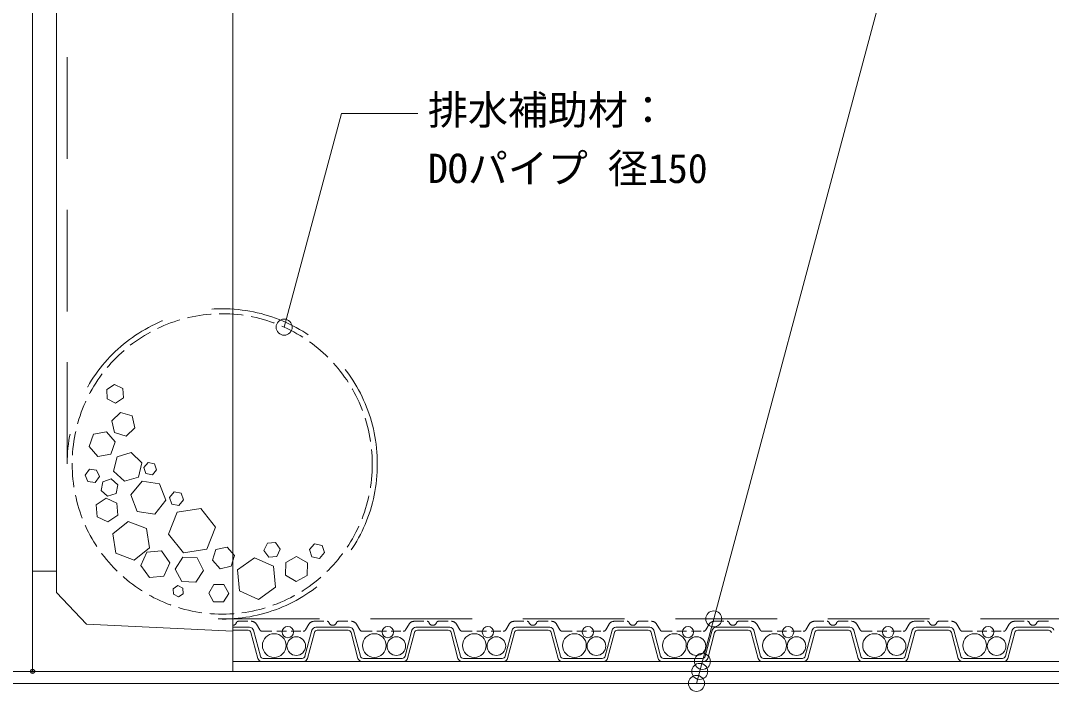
# Model space of a CAD drawing. Units: millimetres, scale not verified. Extents: x -1485 to 1485, y -1050 to 1050.
# Drawn here: x -219 to 296, y -433 to -98 of the extents above; entities that cross this region are included whole.
import ezdxf
from ezdxf.enums import TextEntityAlignment as Align

# ---------------------------------------------------------------- set-up
doc = ezdxf.new("R2010")
doc.units = ezdxf.units.MM
doc.header["$LTSCALE"] = 4
doc.header["$PDMODE"] = 32
doc.header["$PDSIZE"] = 2
for name, pattern in [('DASHED1', [1.8, 1.2, -0.6]), ('DASHED3', [4, 3, -1]), ('USER1', [19.05, 12.7, -6.35])]:
    doc.linetypes.add(name, pattern=pattern)
for name, color, linetype, lineweight in [('0-0_0', 6, 'Continuous', 18), ('0-3_KUTAI', 3, 'Continuous', 18), ('0-4_BOUSUI', 1, 'Continuous', 18), ('0-6_buhin', 2, 'Continuous', 18), ('0-7_tensen', 7, 'USER1', 18), ('0-8_sunpo', 7, 'Continuous', 18), ('0-9_MOJI', 7, 'Continuous', 18), ('0-B_FD-L', 8, 'Continuous', 18)]:
    doc.layers.add(name, color=color, linetype=linetype, lineweight=lineweight)
doc.layers.add('0-1_DEFPOINTS', color=7, linetype='Continuous')
doc.styles.add('ＭＳ ゴシック', font='')
doc.styles.get('ＭＳ ゴシック').set_extended_font_data('MS Gothic')

# ---------------------------------------------------------------- blocks, each defined once
blk = doc.blocks.new('_Dot')
at = {"layer": '0-0_0', "color": 7}
for p, q in [((-0.5, 0), (-1, 0)), ((0.25, 0), (-0.25, 0))]:
    blk.add_line(p, q, dxfattribs=at)
blk.add_circle((0, 0), 0.25, dxfattribs=at)
blk = doc.blocks.new('D5')
at = {"layer": '0-1_DEFPOINTS'}
for p in [(1250.718, 1077.312), (1277.372, 1077.312), (1271.872, 627.312)]:
    blk.add_point(p, dxfattribs=at)
at = {"layer": '0-8_sunpo'}
for p, q in [((1276.872, 1077.312), (1240.718, 1077.312)), ((1250.718, 635.312), (1250.718, 1069.312)), ((1271.372, 627.312), (1240.718, 627.312))]:
    blk.add_line(p, q, dxfattribs=at)
at = {"layer": '0-8_sunpo', "xscale": 8, "yscale": 8}
for p, rotation in [((1250.718, 1077.312), 90), ((1250.718, 627.312), 270)]:
    blk.add_blockref('_Dot', p, dxfattribs=dict(at, rotation=rotation))
at = {"layer": '0-8_sunpo', "style": 'ＭＳ ゴシック'}
blk.add_text('450', height=14.66, rotation=90, dxfattribs=at).set_placement((1245.718, 770.96), align=Align.BOTTOM_LEFT)

msp = doc.modelspace()

# ---------------------------------------------------------------- linework, layer by layer
at = {"layer": '0-3_KUTAI'}
msp.add_line((-113.128, -422.688), (-113.128, -416.688), dxfattribs=at)
at = {"layer": '0-4_BOUSUI'}
for p, q in [((738.734, -422.688), (-818.078, -422.688)), ((738.734, -428.688), (-818.078, -428.688))]:
    msp.add_line(p, q, dxfattribs=at)
at = {"layer": '0-6_buhin', "color": 4}
msp.add_line((-113.128, 7.312), (-113.128, -402.688), dxfattribs=at)
at = {"layer": '0-6_buhin'}
msp.add_line((-213.128, -372.688), (-201.128, -372.688), dxfattribs=at)
for points in [[(-113.128, 7.312), (-113.128, 27.312), (-208.128, 27.312), (-213.128, 22.312), (-213.128, -422.688), (-113.128, -422.688), (-113.128, -402.688), (-186.146, -399.097), (-201.128, -383.36), (-201.128, -12.688), (-186.152, 3.163)], [(-171.697, -288.667), (-167.77, -286.151), (-167.986, -281.493), (-172.128, -279.35), (-176.055, -281.866), (-175.839, -286.525)], [(-172.199, -303.397), (-166.383, -305.145), (-161.962, -300.982), (-163.356, -295.071), (-169.172, -293.324), (-173.593, -297.487)], [(-184.876, -310.445), (-180.563, -315.439), (-174.081, -314.201), (-171.912, -307.968), (-176.226, -302.974), (-182.708, -304.212)], [(-158.454, -318.479), (-163.808, -313.398), (-170.885, -315.495), (-172.608, -322.672), (-167.254, -327.753), (-160.177, -325.656)], [(-156.454, -323.923), (-153.25, -324.52), (-151.132, -322.043), (-152.217, -318.971), (-155.421, -318.374), (-157.54, -320.851)], [(-181.181, -322.14), (-184.749, -321.748), (-186.873, -324.641), (-185.429, -327.928), (-181.861, -328.32), (-179.737, -325.426)], [(-178.925, -332.3), (-175.627, -335.266), (-171.41, -333.894), (-170.49, -329.555), (-173.787, -326.589), (-178.004, -327.962)], [(-160.807, -342.768), (-152.067, -344.137), (-146.511, -337.252), (-149.696, -328.998), (-158.436, -327.629), (-163.992, -334.514)], [(-137.65, -337.065), (-138.856, -333.709), (-142.366, -333.076), (-144.669, -335.799), (-143.462, -339.155), (-139.953, -339.788)], [(-175.478, -348.063), (-170.553, -344.685), (-171.016, -338.731), (-176.403, -336.154), (-181.329, -339.532), (-180.866, -345.486)], [(-129.072, -341.392), (-140.803, -343.146), (-145.15, -354.181), (-137.766, -363.464), (-126.035, -361.71), (-121.689, -350.675)], [(-171.443, -363.601), (-162.313, -367.093), (-154.724, -360.933), (-156.264, -351.28), (-165.394, -347.787), (-172.984, -353.948)], [(-95.136, -365.725), (-91.043, -365.346), (-89.325, -361.612), (-91.7, -358.257), (-95.793, -358.636), (-97.511, -362.37)], [(-67.24, -363.408), (-68.471, -359.763), (-72.243, -359.007), (-74.784, -361.895), (-73.553, -365.54), (-69.781, -366.296)], [(-158.972, -369.875), (-154.726, -375.799), (-147.473, -375.085), (-144.465, -368.446), (-148.71, -362.521), (-155.964, -363.236)], [(-138.598, -377.884), (-131.511, -378.22), (-127.677, -372.251), (-130.929, -365.946), (-138.016, -365.61), (-141.85, -371.579)], [(-112.143, -364.807), (-115.953, -360.598), (-121.503, -361.793), (-123.243, -367.197), (-119.434, -371.406), (-113.884, -370.211)], [(-81.337, -377.805), (-75.873, -374.747), (-75.79, -368.487), (-81.17, -365.284), (-86.634, -368.342), (-86.717, -374.603)], [(-100.159, -386.744), (-91.666, -380.637), (-92.708, -370.228), (-102.243, -365.927), (-110.736, -372.034), (-109.694, -382.443)], [(-142.686, -384.186), (-140.2, -385.472), (-137.844, -383.962), (-137.974, -381.167), (-140.459, -379.882), (-142.815, -381.391)], [(-117.654, -388.036), (-115.094, -383.736), (-117.538, -379.369), (-122.542, -379.302), (-125.102, -383.602), (-122.658, -387.969)]]:
    msp.add_lwpolyline(points, close=True, dxfattribs=at)
at = {"layer": '0-7_tensen'}
for p, q in [((-195.835, -319.095), (-195.835, -21.587)), ((-120.459, -396.488), (738.734, -396.488))]:
    msp.add_line(p, q, dxfattribs=at)
for start, end in [(0, 180), (270, 0)]:
    msp.add_arc((-118.335, -319.095), 77.5, start, end, dxfattribs=at)
at = {"layer": '0-9_MOJI'}
for p, q in [((118.671, -428.688), (353.668, 448.333)), ((-87.396, -250.774), (-58.78, -143.979)), ((-58.78, -143.979), (-20.573, -143.979))]:
    msp.add_line(p, q, dxfattribs=at)
for centre in [(-87.396, -250.774), (127.299, -396.488), (121.618, -417.688), (120.279, -422.688), (118.671, -428.688)]:
    msp.add_circle(centre, 4, dxfattribs=at)
at = {"layer": '0-B_FD-L'}
for p, q in [((-113.128, -400.688), (-104.663, -400.688)), ((-113.128, -402.188), (-105.43, -402.188)), ((-103.981, -403.3), (-100.523, -416.206)), ((-102.731, -402.17), (-99.273, -415.076)), ((-76.984, -415.076), (-73.525, -402.17)), ((-75.733, -416.206), (-72.275, -403.3)), ((-53.981, -403.3), (-50.523, -416.206)), ((-52.731, -402.17), (-49.273, -415.076)), ((-26.984, -415.076), (-23.525, -402.17)), ((-25.733, -416.206), (-22.275, -403.3)), ((-3.981, -403.3), (-0.523, -416.206)), ((-2.731, -402.17), (0.727, -415.076)), ((23.016, -415.076), (26.475, -402.17)), ((24.267, -416.206), (27.725, -403.3)), ((46.019, -403.3), (49.477, -416.206)), ((47.269, -402.17), (50.727, -415.076)), ((73.016, -415.076), (76.475, -402.17)), ((74.267, -416.206), (77.725, -403.3)), ((96.019, -403.3), (99.477, -416.206)), ((97.269, -402.17), (100.727, -415.076)), ((123.016, -415.076), (126.475, -402.17)), ((124.267, -416.206), (127.725, -403.3)), ((146.019, -403.3), (149.477, -416.206)), ((147.269, -402.17), (150.727, -415.076)), ((173.016, -415.076), (176.475, -402.17)), ((174.267, -416.206), (177.725, -403.3)), ((196.019, -403.3), (199.477, -416.206)), ((197.269, -402.17), (200.727, -415.076)), ((223.016, -415.076), (226.475, -402.17)), ((224.267, -416.206), (227.725, -403.3)), ((246.019, -403.3), (249.477, -416.206)), ((247.269, -402.17), (250.727, -415.076)), ((273.016, -415.076), (276.475, -402.17)), ((274.267, -416.206), (277.725, -403.3)), ((-97.824, -416.188), (-78.432, -416.188)), ((-47.824, -416.188), (-28.432, -416.188)), ((2.176, -416.188), (21.568, -416.188)), ((52.176, -416.188), (71.568, -416.188)), ((102.176, -416.188), (121.568, -416.188)), ((152.176, -416.188), (171.568, -416.188)), ((202.176, -416.188), (221.568, -416.188)), ((252.176, -416.188), (271.568, -416.188)), ((-98.591, -417.688), (-77.665, -417.688)), ((-48.591, -417.688), (-27.665, -417.688)), ((1.409, -417.688), (22.335, -417.688)), ((51.409, -417.688), (72.335, -417.688)), ((101.409, -417.688), (122.335, -417.688)), ((151.409, -417.688), (172.335, -417.688)), ((201.409, -417.688), (222.335, -417.688)), ((251.409, -417.688), (272.335, -417.688))]:
    msp.add_line(p, q, dxfattribs=at)
at = {"layer": '0-B_FD-L', "linetype": 'DASHED1'}
for p, q in [((-110.3, -397.688), (-103.827, -397.688)), ((-101.254, -399.144), (-99.565, -401.96)), ((-76.691, -401.96), (-75.002, -399.144)), ((-72.43, -397.688), (-65.957, -397.688)), ((-60.3, -397.688), (-53.827, -397.688)), ((-51.254, -399.144), (-49.565, -401.96)), ((-26.691, -401.96), (-25.002, -399.144)), ((-22.43, -397.688), (-15.957, -397.688)), ((-10.3, -397.688), (-3.827, -397.688)), ((-1.254, -399.144), (0.435, -401.96)), ((23.309, -401.96), (24.998, -399.144)), ((27.57, -397.688), (34.043, -397.688)), ((39.7, -397.688), (46.173, -397.688)), ((48.746, -399.144), (50.435, -401.96)), ((73.309, -401.96), (74.998, -399.144)), ((77.57, -397.688), (84.043, -397.688)), ((89.7, -397.688), (96.173, -397.688)), ((98.746, -399.144), (100.435, -401.96)), ((123.309, -401.96), (124.998, -399.144)), ((127.57, -397.688), (134.043, -397.688)), ((139.7, -397.688), (146.173, -397.688)), ((148.746, -399.144), (150.435, -401.96)), ((173.309, -401.96), (174.998, -399.144)), ((177.57, -397.688), (184.043, -397.688)), ((189.7, -397.688), (196.173, -397.688)), ((198.746, -399.144), (200.435, -401.96)), ((223.309, -401.96), (224.998, -399.144)), ((227.57, -397.688), (234.043, -397.688)), ((239.7, -397.688), (246.173, -397.688)), ((248.746, -399.144), (250.435, -401.96)), ((273.309, -401.96), (274.998, -399.144)), ((277.57, -397.688), (284.043, -397.688)), ((289.7, -397.688), (296.173, -397.688)), ((-98.279, -402.688), (-77.978, -402.688)), ((-48.279, -402.688), (-27.978, -402.688)), ((1.721, -402.688), (22.022, -402.688)), ((51.721, -402.688), (72.022, -402.688)), ((101.721, -402.688), (122.022, -402.688)), ((151.721, -402.688), (172.022, -402.688)), ((201.721, -402.688), (222.022, -402.688)), ((251.721, -402.688), (272.022, -402.688))]:
    msp.add_line(p, q, dxfattribs=at)
at = {"layer": '0-B_FD-L', "color": 6}
for p, q in [((-113.128, -417.688), (738.734, -417.688)), ((-113.128, -422.688), (738.734, -422.688))]:
    msp.add_line(p, q, dxfattribs=at)
at = {"layer": '0-B_FD-L'}
for points in [[(-71.594, -400.688), (-63.128, -400.688), (-54.663, -400.688)], [(-21.594, -400.688), (-13.128, -400.688), (-4.663, -400.688)], [(28.406, -400.688), (36.872, -400.688), (45.337, -400.688)], [(78.406, -400.688), (86.872, -400.688), (95.337, -400.688)], [(128.406, -400.688), (136.872, -400.688), (145.337, -400.688)], [(178.406, -400.688), (186.872, -400.688), (195.337, -400.688)], [(228.406, -400.688), (236.872, -400.688), (245.337, -400.688)], [(278.406, -400.688), (286.872, -400.688), (295.337, -400.688)], [(-70.826, -402.188), (-63.128, -402.188), (-55.43, -402.188)], [(-20.826, -402.188), (-13.128, -402.188), (-5.43, -402.188)], [(29.174, -402.188), (36.872, -402.188), (44.57, -402.188)], [(79.174, -402.188), (86.872, -402.188), (94.57, -402.188)], [(129.174, -402.188), (136.872, -402.188), (144.57, -402.188)], [(179.174, -402.188), (186.872, -402.188), (194.57, -402.188)], [(229.174, -402.188), (236.872, -402.188), (244.57, -402.188)], [(279.174, -402.188), (286.872, -402.188), (294.57, -402.188)]]:
    msp.add_lwpolyline(points, dxfattribs=at)
at = {"layer": '0-B_FD-L', "color": 4, "linetype": 'DASHED3'}
msp.add_circle((-118.335, -319.095), 75, dxfattribs=at)
at = {"layer": '0-B_FD-L'}
for centre, radius in [((-85.576, -403.085), 2.82), ((-35.576, -403.085), 2.82), ((14.424, -403.085), 2.82), ((64.424, -403.085), 2.82), ((114.424, -403.085), 2.82), ((164.424, -403.085), 2.82), ((214.424, -403.085), 2.82), ((264.424, -403.085), 2.82), ((-92.345, -409.789), 5.923), ((-81.346, -410.071), 4.654), ((-42.345, -409.789), 5.923), ((-31.346, -410.071), 4.654), ((7.655, -409.789), 5.923), ((18.654, -410.071), 4.654), ((57.655, -409.789), 5.923), ((68.654, -410.071), 4.654), ((107.655, -409.789), 5.923), ((118.654, -410.071), 4.654), ((157.655, -409.789), 5.923), ((168.654, -410.071), 4.654), ((207.655, -409.789), 5.923), ((218.654, -410.071), 4.654), ((257.655, -409.789), 5.923), ((268.654, -410.071), 4.654)]:
    msp.add_circle(centre, radius, dxfattribs=at)
at = {"layer": '0-B_FD-L', "linetype": 'DASHED1'}
for centre, radius, start, end in [((-113.128, -397.688), 2, 270, 340.52878), ((-110.3, -398.688), 1, 90, 160.52878), ((-103.827, -400.688), 3, 30.96376, 90), ((-72.43, -400.688), 3, 90, 149.03624), ((-65.957, -398.688), 1, 19.47122, 90), ((-63.128, -397.688), 2, 199.47122, 270), ((-63.128, -397.688), 2, 270, 340.52878), ((-60.3, -398.688), 1, 90, 160.52878), ((-53.827, -400.688), 3, 30.96376, 90), ((-22.43, -400.688), 3, 90, 149.03624), ((-15.957, -398.688), 1, 19.47122, 90), ((-13.128, -397.688), 2, 199.47122, 270), ((-13.128, -397.688), 2, 270, 340.52878), ((-10.3, -398.688), 1, 90, 160.52878), ((-3.827, -400.688), 3, 30.96376, 90), ((27.57, -400.688), 3, 90, 149.03624), ((34.043, -398.688), 1, 19.47122, 90), ((36.872, -397.688), 2, 199.47122, 270), ((36.872, -397.688), 2, 270, 340.52878), ((39.7, -398.688), 1, 90, 160.52878), ((46.173, -400.688), 3, 30.96376, 90), ((77.57, -400.688), 3, 90, 149.03624), ((84.043, -398.688), 1, 19.47122, 90), ((86.872, -397.688), 2, 199.47122, 270), ((86.872, -397.688), 2, 270, 340.52878), ((89.7, -398.688), 1, 90, 160.52878), ((96.173, -400.688), 3, 30.96376, 90), ((127.57, -400.688), 3, 90, 149.03624), ((134.043, -398.688), 1, 19.47122, 90), ((136.872, -397.688), 2, 199.47122, 270), ((136.872, -397.688), 2, 270, 340.52878), ((139.7, -398.688), 1, 90, 160.52878), ((146.173, -400.688), 3, 30.96376, 90), ((177.57, -400.688), 3, 90, 149.03624), ((184.043, -398.688), 1, 19.47122, 90), ((186.872, -397.688), 2, 199.47122, 270), ((186.872, -397.688), 2, 270, 340.52878), ((189.7, -398.688), 1, 90, 160.52878), ((196.173, -400.688), 3, 30.96376, 90), ((227.57, -400.688), 3, 90, 149.03624), ((234.043, -398.688), 1, 19.47122, 90), ((236.872, -397.688), 2, 199.47122, 270), ((236.872, -397.688), 2, 270, 340.52878), ((239.7, -398.688), 1, 90, 160.52878), ((246.173, -400.688), 3, 30.96376, 90), ((277.57, -400.688), 3, 90, 149.03624), ((284.043, -398.688), 1, 19.47122, 90), ((286.872, -397.688), 2, 199.47122, 270), ((286.872, -397.688), 2, 270, 340.52878), ((289.7, -398.688), 1, 90, 160.52878), ((-98.279, -401.188), 1.5, 210.96376, 270), ((-77.978, -401.188), 1.5, 270, 329.03624), ((-48.279, -401.188), 1.5, 210.96376, 270), ((-27.978, -401.188), 1.5, 270, 329.03624), ((1.721, -401.188), 1.5, 210.96376, 270), ((22.022, -401.188), 1.5, 270, 329.03624), ((51.721, -401.188), 1.5, 210.96376, 270), ((72.022, -401.188), 1.5, 270, 329.03624), ((101.721, -401.188), 1.5, 210.96376, 270), ((122.022, -401.188), 1.5, 270, 329.03624), ((151.721, -401.188), 1.5, 210.96376, 270), ((172.022, -401.188), 1.5, 270, 329.03624), ((201.721, -401.188), 1.5, 210.96376, 270), ((222.022, -401.188), 1.5, 270, 329.03624), ((251.721, -401.188), 1.5, 210.96376, 270), ((272.022, -401.188), 1.5, 270, 329.03624)]:
    msp.add_arc(centre, radius, start, end, dxfattribs=at)
at = {"layer": '0-B_FD-L'}
for centre, radius, start, end in [((-104.663, -402.688), 2, 15, 90), ((-71.594, -402.688), 2, 90, 165), ((-54.663, -402.688), 2, 15, 90), ((-21.594, -402.688), 2, 90, 165), ((-4.663, -402.688), 2, 15, 90), ((28.406, -402.688), 2, 90, 165), ((45.337, -402.688), 2, 15, 90), ((78.406, -402.688), 2, 90, 165), ((95.337, -402.688), 2, 15, 90), ((128.406, -402.688), 2, 90, 165), ((145.337, -402.688), 2, 15, 90), ((178.406, -402.688), 2, 90, 165), ((195.337, -402.688), 2, 15, 90), ((228.406, -402.688), 2, 90, 165), ((245.337, -402.688), 2, 15, 90), ((278.406, -402.688), 2, 90, 165), ((295.337, -402.688), 2, 15, 90), ((-105.43, -403.688), 1.5, 15, 90), ((-70.826, -403.688), 1.5, 90, 165), ((-55.43, -403.688), 1.5, 15, 90), ((-20.826, -403.688), 1.5, 90, 165), ((-5.43, -403.688), 1.5, 15, 90), ((29.174, -403.688), 1.5, 90, 165), ((44.57, -403.688), 1.5, 15, 90), ((79.174, -403.688), 1.5, 90, 165), ((94.57, -403.688), 1.5, 15, 90), ((129.174, -403.688), 1.5, 90, 165), ((144.57, -403.688), 1.5, 15, 90), ((179.174, -403.688), 1.5, 90, 165), ((194.57, -403.688), 1.5, 15, 90), ((229.174, -403.688), 1.5, 90, 165), ((244.57, -403.688), 1.5, 15, 90), ((279.174, -403.688), 1.5, 90, 165), ((294.57, -403.688), 1.5, 15, 90), ((-98.591, -415.688), 2, 195, 270), ((-97.824, -414.688), 1.5, 195, 270), ((-78.432, -414.688), 1.5, 270, 345), ((-77.665, -415.688), 2, 270, 345), ((-48.591, -415.688), 2, 195, 270), ((-47.824, -414.688), 1.5, 195, 270), ((-28.432, -414.688), 1.5, 270, 345), ((-27.665, -415.688), 2, 270, 345), ((1.409, -415.688), 2, 195, 270), ((2.176, -414.688), 1.5, 195, 270), ((21.568, -414.688), 1.5, 270, 345), ((22.335, -415.688), 2, 270, 345), ((51.409, -415.688), 2, 195, 270), ((52.176, -414.688), 1.5, 195, 270), ((71.568, -414.688), 1.5, 270, 345), ((72.335, -415.688), 2, 270, 345), ((101.409, -415.688), 2, 195, 270), ((102.176, -414.688), 1.5, 195, 270), ((121.568, -414.688), 1.5, 270, 345), ((122.335, -415.688), 2, 270, 345), ((151.409, -415.688), 2, 195, 270), ((152.176, -414.688), 1.5, 195, 270), ((171.568, -414.688), 1.5, 270, 345), ((172.335, -415.688), 2, 270, 345), ((201.409, -415.688), 2, 195, 270), ((202.176, -414.688), 1.5, 195, 270), ((221.568, -414.688), 1.5, 270, 345), ((222.335, -415.688), 2, 270, 345), ((251.409, -415.688), 2, 195, 270), ((252.176, -414.688), 1.5, 195, 270), ((271.568, -414.688), 1.5, 270, 345), ((272.335, -415.688), 2, 270, 345)]:
    msp.add_arc(centre, radius, start, end, dxfattribs=at)

# ---------------------------------------------------------------- block references
at = {"layer": '0-8_sunpo'}
msp.add_blockref('D5', (-1485, -1050), dxfattribs=at)

# ---------------------------------------------------------------- texts
at = {"layer": '0-9_MOJI', "style": 'ＭＳ ゴシック'}
for s, p in [('排水補助材：', (-15.573, -153.979)), ('DOパイプ 径150', (-15.573, -183.186))]:
    msp.add_text(s, height=14.66, dxfattribs=at).set_placement(p, align=Align.BOTTOM_LEFT)

doc.saveas('drawing.dxf')
